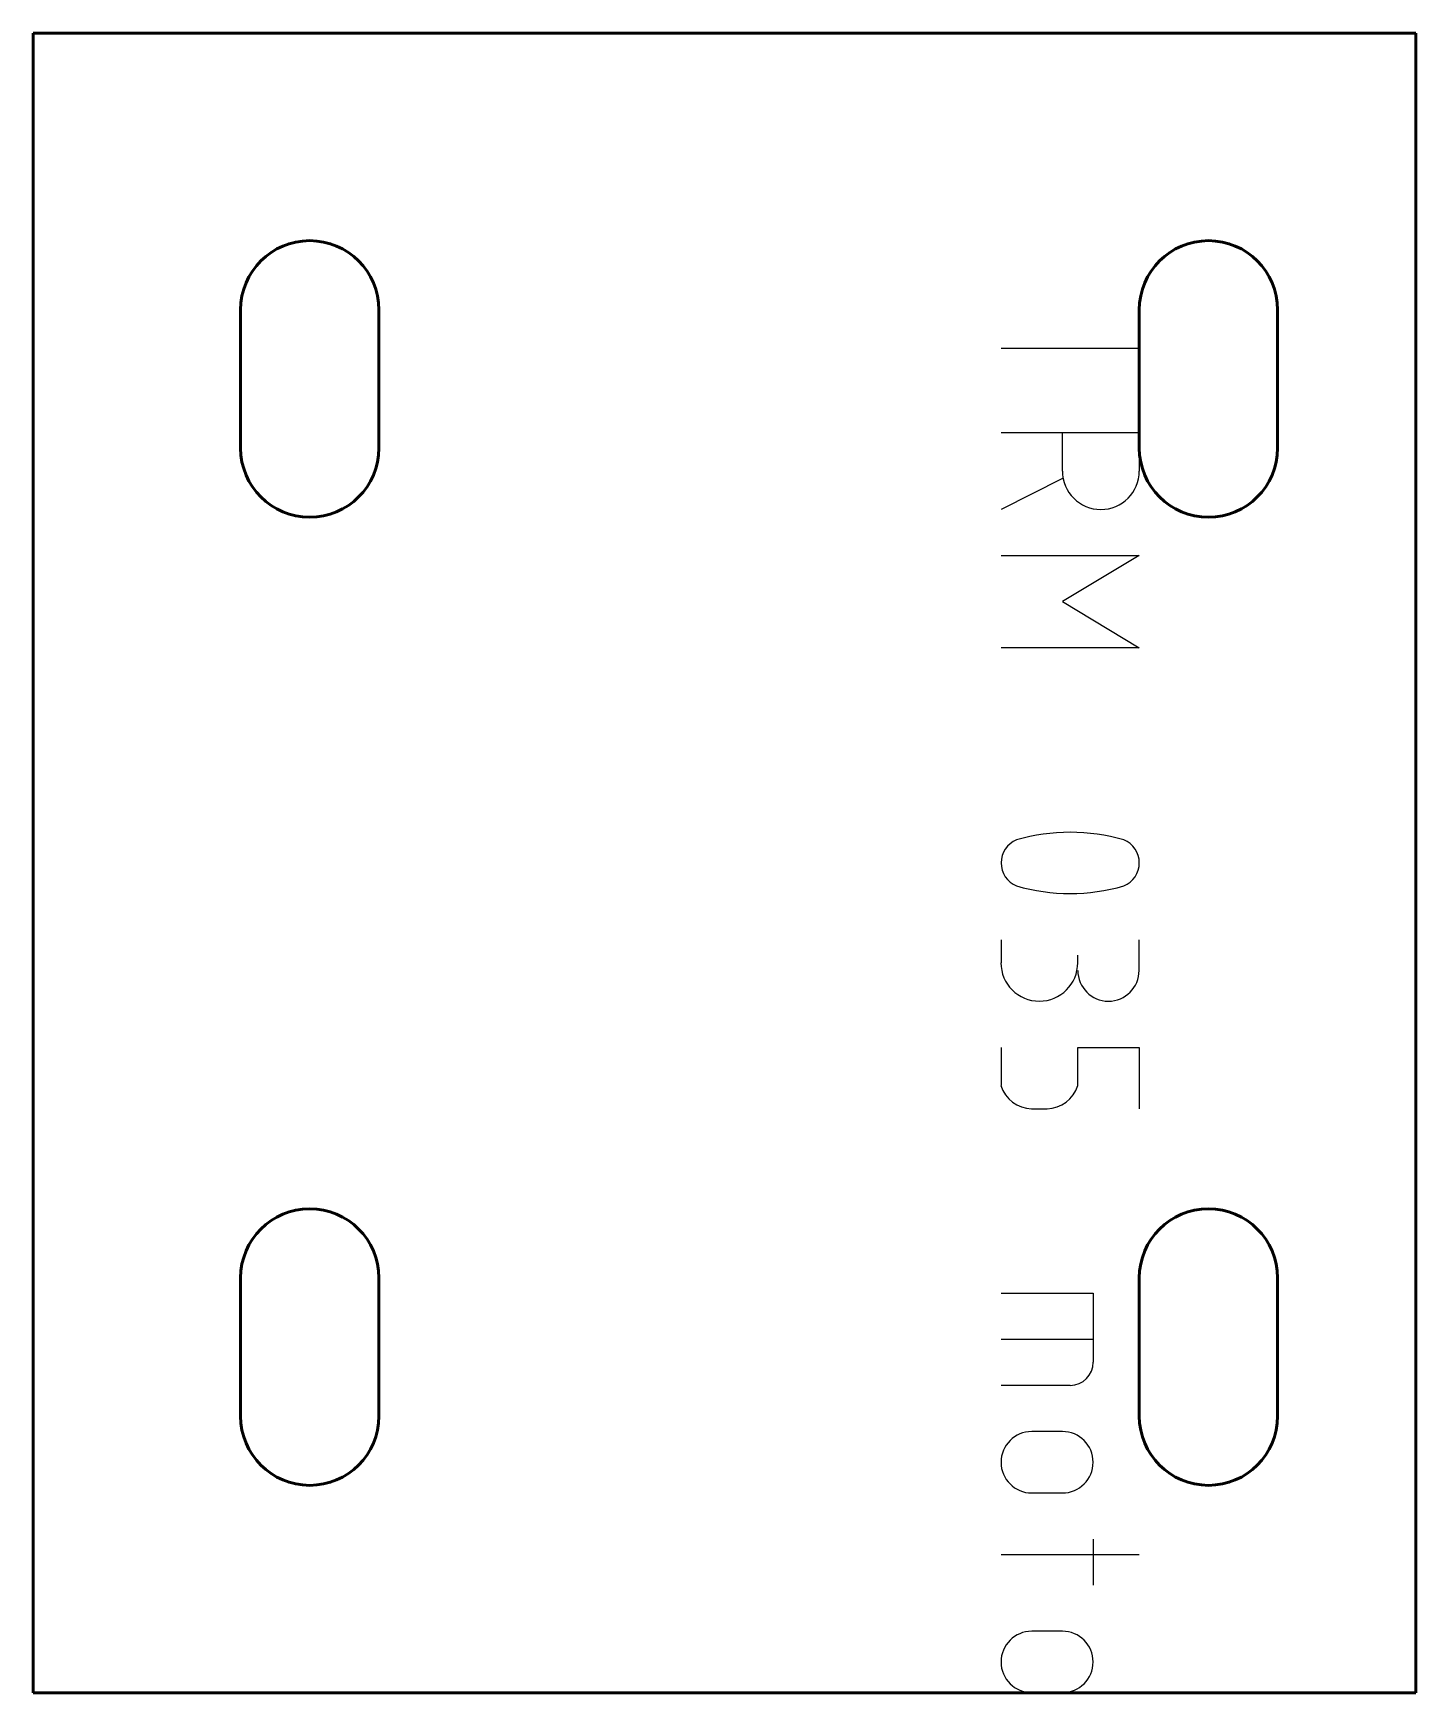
# Model space of a CAD drawing. Header units: millimetres. Extents: x 0 to 100, y 0 to 120.
import ezdxf

# ---------------------------------------------------------------- set-up
doc = ezdxf.new("R2010")
doc.units = ezdxf.units.MM
for name, color, linetype, lineweight in [('IV_INTERIOR_PROFILES', 7, 'Continuous', 50), ('IV_MARK_SURFACE', 2, 'Continuous', 25), ('IV_OUTER_PROFILE', 7, 'Continuous', 50)]:
    doc.layers.add(name, color=color, linetype=linetype, lineweight=lineweight)

msp = doc.modelspace()

# ---------------------------------------------------------------- linework, layer by layer
at = {"layer": 'IV_INTERIOR_PROFILES'}
for p, q in [((15, 90), (15, 100)), ((25, 100), (25, 90)), ((80, 90), (80, 100)), ((90, 100), (90, 90)), ((15, 20), (15, 30)), ((25, 30), (25, 20)), ((80, 20), (80, 30)), ((90, 30), (90, 20))]:
    msp.add_line(p, q, dxfattribs=at)
for centre, start, end in [((20, 100), 0, 180), ((85, 100), 0, 180), ((20, 90), 180, 0), ((85, 90), 180, 0), ((20, 30), 0, 180), ((85, 30), 0, 180), ((20, 20), 180, 0), ((85, 20), 180, 0)]:
    msp.add_arc(centre, 5, start, end, dxfattribs=at)
at = {"layer": 'IV_MARK_SURFACE'}
for p, q in [((80, 100.01), (80, 97.23)), ((70, 97.23), (80, 97.23)), ((80, 97.23), (80, 94.45)), ((70, 91.12), (74.44, 91.12)), ((74.44, 91.12), (80, 91.12)), ((74.44, 88.34), (74.44, 91.12)), ((80, 91.12), (80, 88.34)), ((74.44, 87.79), (70, 85.56)), ((70, 82.23), (80, 82.23)), ((80, 82.23), (74.44, 78.9)), ((74.44, 78.9), (80, 75.56)), ((80, 75.56), (70, 75.56)), ((70, 54.45), (70, 52.79)), ((80, 52.23), (80, 54.45)), ((75.55, 52.79), (75.55, 53.34)), ((70, 46.67), (70, 43.9)), ((75.55, 43.9), (75.55, 46.67)), ((75.55, 46.67), (80, 46.67)), ((80, 46.67), (80, 42.23)), ((72.22, 42.23), (73.33, 42.23)), ((70, 28.9), (76.66, 28.9)), ((76.66, 28.9), (76.66, 25.56)), ((70, 25.56), (76.66, 25.56)), ((76.66, 25.56), (76.66, 23.9)), ((75, 22.23), (70, 22.23)), ((74.44, 18.9), (72.22, 18.9)), ((72.22, 14.45), (74.44, 14.45)), ((76.66, 11.12), (76.66, 10.01)), ((70, 10.01), (76.66, 10.01)), ((76.66, 10.01), (80, 10.01)), ((76.66, 10.01), (76.66, 7.79)), ((74.44, 4.45), (72.22, 4.45)), ((72.22, 0.01), (74.44, 0.01))]:
    msp.add_line(p, q, dxfattribs=at)
for centre, radius, start, end in [((77.22, 88.34), 2.78, 180, 0), ((71.82, 60.01), 1.81, 113.0373, 246.9627), ((75, 48.23), 13.99, 73.8661, 106.1339), ((78.2, 60.01), 1.8, 292.4119, 67.5881), ((75, 71.78), 13.99, 253.8661, 286.1339), ((72.77, 52.79), 2.78, 180, 0), ((77.77, 52.23), 2.22, 180, 0), ((72.26, 44.61), 2.38, 197.3463, 268.9139), ((73.28, 44.61), 2.38, 271.0861, 342.6537), ((75, 23.9), 1.67, 270, 0), ((72.22, 16.67), 2.22, 90, 270), ((74.44, 16.67), 2.22, 270, 90), ((72.22, 2.23), 2.22, 90, 270), ((74.44, 2.23), 2.22, 270, 90)]:
    msp.add_arc(centre, radius, start, end, dxfattribs=at)
at = {"layer": 'IV_OUTER_PROFILE'}
for p, q in [((0, 120), (100, 120)), ((0, 0), (0, 120)), ((100, 120), (100, 0)), ((100, 0), (0, 0))]:
    msp.add_line(p, q, dxfattribs=at)

doc.saveas('drawing.dxf')
